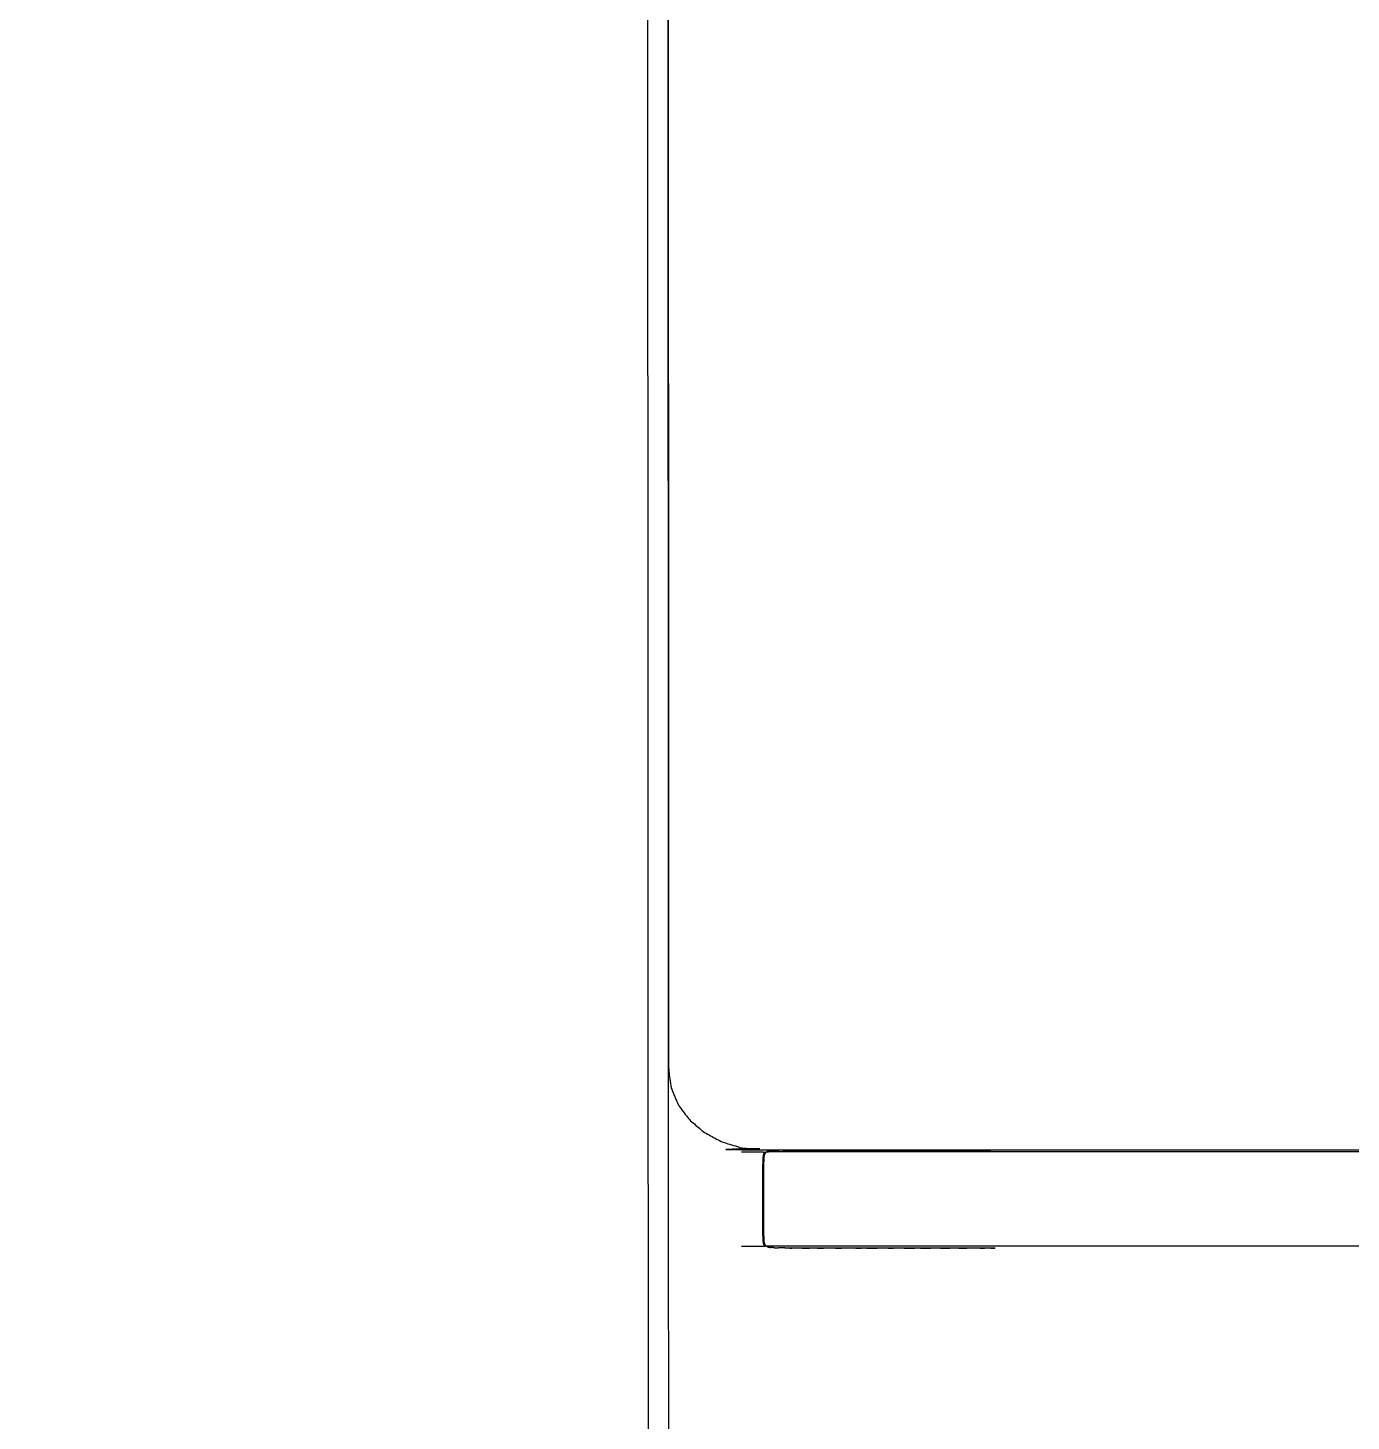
# Model space of a CAD drawing. Header units: millimetres. Extents: x 3429 to 24139, y -631 to 9878.
# Drawn here: x 7976.36 to 8008.33, y 3507.85 to 3541.51 of the extents above; entities that cross this region are included whole.
import ezdxf

# ---------------------------------------------------------------- set-up
doc = ezdxf.new("R2010")
doc.units = ezdxf.units.MM
for name, color, linetype, lineweight in [('multid_gorunus_3', 23, 'Continuous', 13), ('multid_gorunus_4', 15, 'Continuous', 9), ('multid_gorunus_5', 193, 'Continuous', 5)]:
    doc.layers.add(name, color=color, linetype=linetype, lineweight=lineweight)

# ---------------------------------------------------------------- blocks, each defined once
blk = doc.blocks.new('grup-1')
at = {"layer": 'multid_gorunus_3', "lineweight": -3}
for points in [[(2472.24, 6030.584), (2471.87, 6030.627), (2471.5, 6030.67), (2437.229, 6030.679), (2402.957, 6030.689), (2402.587, 6030.646), (2402.217, 6030.604), (2401.878, 6030.482), (2401.538, 6030.361), (2401.238, 6030.17), (2400.938, 6029.979), (2400.688, 6029.729), (2400.438, 6029.479), (2400.247, 6029.18), (2400.057, 6028.88), (2399.935, 6028.54), (2399.813, 6028.201), (2399.77, 6027.831), (2399.728, 6027.461), (2399.713, 5975.69), (2399.696, 5913.418), (2399.739, 5913.048), (2399.781, 5912.678), (2399.903, 5912.339), (2400.024, 5911.999), (2400.215, 5911.699), (2400.406, 5911.399), (2400.656, 5911.149), (2400.906, 5910.899), (2401.205, 5910.708), (2401.505, 5910.517), (2401.845, 5910.396), (2402.184, 5910.274), (2402.554, 5910.231), (2402.924, 5910.189), (2437.195, 5910.179), (2471.467, 5910.17), (2471.837, 5910.212), (2472.207, 5910.255), (2472.546, 5910.376), (2472.886, 5910.498), (2473.186, 5910.688), (2473.486, 5910.879), (2473.736, 5911.129), (2473.986, 5911.379), (2474.177, 5911.679), (2474.367, 5911.978), (2474.489, 5912.318), (2474.611, 5912.658), (2474.654, 5913.028), (2474.696, 5913.397), (2474.713, 5975.669), (2474.728, 6027.44), (2474.685, 6027.81), (2474.643, 6028.18), (2474.521, 6028.52), (2474.4, 6028.86), (2474.209, 6029.159), (2474.018, 6029.459), (2473.768, 6029.709), (2473.518, 6029.959), (2473.219, 6030.15), (2472.919, 6030.341), (2472.579, 6030.463), (2472.24, 6030.584)], [(2471.498, 6030.17), (2471.811, 6030.134), (2472.123, 6030.097), (2472.41, 6029.994), (2472.698, 6029.892), (2472.951, 6029.73), (2473.205, 6029.569), (2473.416, 6029.357), (2473.628, 6029.146), (2473.789, 6028.892), (2473.95, 6028.638), (2474.053, 6028.351), (2474.156, 6028.064), (2474.192, 6027.751), (2474.228, 6027.438), (2474.213, 5975.669), (2474.196, 5913.4), (2474.16, 5913.087), (2474.124, 5912.774), (2474.021, 5912.487), (2473.918, 5912.2), (2473.757, 5911.946), (2473.595, 5911.693), (2473.384, 5911.481), (2473.172, 5911.27), (2472.918, 5911.109), (2472.665, 5910.947), (2472.378, 5910.845), (2472.09, 5910.742), (2471.778, 5910.706), (2471.465, 5910.67), (2437.196, 5910.679), (2402.926, 5910.689), (2402.613, 5910.725), (2402.301, 5910.761), (2402.014, 5910.864), (2401.726, 5910.967), (2401.473, 5911.128), (2401.219, 5911.29), (2401.008, 5911.501), (2400.796, 5911.713), (2400.635, 5911.966), (2400.474, 5912.22), (2400.371, 5912.507), (2400.268, 5912.795), (2400.232, 5913.107), (2400.196, 5913.42), (2400.213, 5975.689), (2400.228, 6027.459), (2400.264, 6027.772), (2400.3, 6028.084), (2400.403, 6028.371), (2400.506, 6028.659), (2400.667, 6028.912), (2400.829, 6029.166), (2401.04, 6029.377), (2401.252, 6029.589), (2401.506, 6029.75), (2401.759, 6029.911), (2402.046, 6030.014), (2402.334, 6030.117), (2402.646, 6030.153), (2402.959, 6030.189), (2437.228, 6030.179), (2471.498, 6030.17)]]:
    blk.add_open_spline(points, degree=2, knots=[-16, -16, -16, -15, -15, -14, -14, -13, -13, -12, -12, -11, -11, -10, -10, -9, -9, -8, -8, -7, -7, -6, -6, -5, -5, -4, -4, -3, -3, -2, -2, -1, -1, 0, 0, 1, 1, 2, 2, 3, 3, 4, 4, 5, 5, 6, 6, 7, 7, 8, 8, 9, 9, 10, 10, 11, 11, 12, 12, 13, 13, 14, 14, 15, 15, 16, 16, 16], dxfattribs=at)
at = {"layer": 'multid_gorunus_4', "lineweight": -3}
for points, knots in [([(2346.992, 5979.164), (2346.996, 5979.157), (2347, 5979.15), (2347.011, 5979.139), (2347.023, 5979.129), (2347.044, 5979.113), (2347.066, 5979.097), (2347.101, 5979.071), (2347.135, 5979.046), (2347.186, 5979.009), (2347.237, 5978.972), (2347.302, 5978.926), (2347.366, 5978.88), (2347.44, 5978.828), (2347.514, 5978.775), (2347.594, 5978.719), (2347.675, 5978.663), (2347.76, 5978.606), (2347.844, 5978.549), (2347.931, 5978.492), (2348.019, 5978.435), (2348.108, 5978.378), (2348.198, 5978.321), (2348.289, 5978.264), (2348.38, 5978.207), (2348.472, 5978.152), (2348.565, 5978.096), (2348.658, 5978.042), (2348.751, 5977.987), (2348.845, 5977.934), (2348.939, 5977.881), (2349.034, 5977.828), (2349.128, 5977.776), (2349.224, 5977.725), (2349.32, 5977.673), (2349.417, 5977.623), (2349.513, 5977.573), (2349.611, 5977.524), (2349.709, 5977.475), (2349.807, 5977.427), (2349.905, 5977.38), (2350.005, 5977.333), (2350.104, 5977.286), (2350.204, 5977.24), (2350.304, 5977.195), (2350.405, 5977.15), (2350.506, 5977.106), (2350.608, 5977.063), (2350.709, 5977.02), (2350.812, 5976.978), (2350.915, 5976.935), (2351.018, 5976.895), (2351.121, 5976.854), (2351.225, 5976.814), (2351.329, 5976.774), (2351.434, 5976.736), (2351.539, 5976.697), (2351.645, 5976.66), (2351.75, 5976.623), (2351.856, 5976.587), (2351.963, 5976.551), (2352.07, 5976.517), (2352.177, 5976.482), (2352.284, 5976.449), (2352.392, 5976.415), (2352.5, 5976.383), (2352.609, 5976.351), (2352.718, 5976.321), (2352.827, 5976.29), (2352.936, 5976.261), (2353.046, 5976.231), (2353.156, 5976.204), (2353.266, 5976.176), (2353.377, 5976.149), (2353.488, 5976.123), (2353.599, 5976.097), (2353.711, 5976.072), (2353.823, 5976.049), (2353.934, 5976.025), (2354.047, 5976.003), (2354.159, 5975.98), (2354.273, 5975.96), (2354.386, 5975.939), (2354.503, 5975.919), (2354.621, 5975.9), (2354.747, 5975.882), (2354.873, 5975.864), (2355.011, 5975.847), (2355.15, 5975.831), (2355.305, 5975.815), (2355.46, 5975.8), (2355.636, 5975.785), (2355.812, 5975.771), (2356.012, 5975.758), (2356.212, 5975.745), (2356.441, 5975.733), (2356.669, 5975.721), (2356.931, 5975.71), (2357.192, 5975.699), (2357.49, 5975.689), (2357.787, 5975.679), (2358.126, 5975.669), (2358.464, 5975.66), (2358.847, 5975.652), (2359.229, 5975.644), (2359.661, 5975.637), (2360.092, 5975.629), (2360.576, 5975.622), (2361.059, 5975.616), (2361.6, 5975.61), (2362.14, 5975.604), (2362.741, 5975.599), (2363.342, 5975.594), (2364.007, 5975.589), (2364.672, 5975.584), (2365.394, 5975.58), (2366.116, 5975.576), (2366.886, 5975.573), (2367.656, 5975.569), (2368.467, 5975.566), (2369.277, 5975.563), (2370.12, 5975.561), (2370.963, 5975.558), (2371.83, 5975.556), (2372.698, 5975.554), (2373.581, 5975.552), (2374.465, 5975.55), (2375.357, 5975.549), (2376.248, 5975.547), (2377.14, 5975.546), (2378.033, 5975.545), (2378.917, 5975.544), (2379.801, 5975.543), (2380.669, 5975.543), (2381.538, 5975.542), (2382.382, 5975.542), (2382.627, 5975.542), (2383.44, 5975.541), (2384.252, 5975.541), (2385.025, 5975.541), (2385.797, 5975.541), (2386.522, 5975.541), (2387.247, 5975.541), (2387.915, 5975.541), (2388.584, 5975.54), (2389.189, 5975.54), (2389.793, 5975.54), (2390.337, 5975.54), (2390.881, 5975.54), (2391.368, 5975.54), (2391.855, 5975.54), (2392.289, 5975.54), (2392.722, 5975.54), (2393.106, 5975.54), (2393.49, 5975.54), (2393.827, 5975.54), (2394.164, 5975.54), (2394.458, 5975.54), (2394.752, 5975.54), (2395.007, 5975.54), (2395.261, 5975.54), (2395.48, 5975.54), (2395.699, 5975.54), (2395.885, 5975.54), (2396.07, 5975.54), (2396.226, 5975.54), (2396.381, 5975.54), (2396.509, 5975.54), (2396.637, 5975.54), (2396.74, 5975.54), (2396.843, 5975.54), (2396.924, 5975.54), (2397.005, 5975.54), (2397.067, 5975.54), (2397.129, 5975.54), (2397.174, 5975.54), (2397.22, 5975.54), (2397.252, 5975.54), (2397.284, 5975.54), (2397.305, 5975.541), (2397.325, 5975.541), (2397.337, 5975.543), (2397.349, 5975.545)], [0, 0, 0, 1, 1, 2, 2, 3, 3, 4, 4, 5, 5, 6, 6, 7, 7, 8, 8, 9, 9, 10, 10, 11, 11, 12, 12, 13, 13, 14, 14, 15, 15, 16, 16, 17, 17, 18, 18, 19, 19, 20, 20, 21, 21, 22, 22, 23, 23, 24, 24, 25, 25, 26, 26, 27, 27, 28, 28, 29, 29, 30, 30, 31, 31, 32, 32, 33, 33, 34, 34, 35, 35, 36, 36, 37, 37, 38, 38, 39, 39, 40, 40, 41, 41, 42, 42, 43, 43, 44, 44, 45, 45, 46, 46, 47, 47, 48, 48, 49, 49, 50, 50, 51, 51, 52, 52, 53, 53, 54, 54, 55, 55, 56, 56, 57, 57, 58, 58, 59, 59, 60, 60, 61, 61, 62, 62, 63, 63, 64, 64, 65, 65, 66, 66, 67, 67, 68, 68, 69, 69, 70, 70, 71, 71, 72, 72, 73, 73, 74, 74, 75, 75, 76, 76, 77, 77, 78, 78, 79, 79, 80, 80, 81, 81, 82, 82, 83, 83, 84, 84, 85, 85, 86, 86, 87, 87, 88, 88, 89, 89, 90, 90, 91, 91, 91]), ([(2396.956, 5977.859), (2396.916, 5977.859), (2396.877, 5977.86), (2396.857, 5977.861), (2396.836, 5977.861), (2396.785, 5977.862), (2396.734, 5977.862), (2396.675, 5977.862), (2396.616, 5977.862), (2396.549, 5977.863), (2396.482, 5977.863), (2396.406, 5977.863), (2396.33, 5977.863), (2396.245, 5977.863), (2396.159, 5977.863), (2396.064, 5977.863), (2395.969, 5977.863), (2395.864, 5977.863), (2395.76, 5977.863), (2395.649, 5977.863), (2395.537, 5977.863), (2395.419, 5977.863), (2395.301, 5977.863), (2395.178, 5977.863), (2395.055, 5977.863), (2394.928, 5977.863), (2394.802, 5977.863), (2394.672, 5977.863), (2394.543, 5977.863), (2394.413, 5977.863), (2394.282, 5977.863), (2394.152, 5977.863), (2394.021, 5977.863), (2393.892, 5977.863), (2393.763, 5977.863), (2393.636, 5977.863), (2393.51, 5977.863), (2393.387, 5977.863), (2393.264, 5977.863), (2393.146, 5977.863), (2393.028, 5977.863), (2392.916, 5977.863), (2392.804, 5977.863), (2392.7, 5977.863), (2392.596, 5977.863), (2392.501, 5977.863), (2392.405, 5977.863), (2392.32, 5977.863), (2392.234, 5977.863), (2392.159, 5977.863), (2392.083, 5977.863), (2392.015, 5977.863), (2391.948, 5977.863), (2391.938, 5977.863), (2391.928, 5977.863)], [90.111111, 90.111111, 90.111111, 91, 91, 92, 92, 93, 93, 94, 94, 95, 95, 96, 96, 97, 97, 98, 98, 99, 99, 100, 100, 101, 101, 102, 102, 103, 103, 104, 104, 105, 105, 106, 106, 107, 107, 108, 108, 109, 109, 110, 110, 111, 111, 112, 112, 113, 113, 114, 114, 115, 115, 116, 116, 116.169368, 116.169368, 116.169368]), ([(2392.046, 5977.863), (2392.047, 5977.863), (2392.048, 5977.863), (2392.065, 5977.863), (2392.083, 5977.863)], [247.9906989, 247.9906989, 247.9906989, 248, 248, 248.2579235, 248.2579235, 248.2579235]), ([(2392.183, 5977.863), (2392.183, 5977.863), (2392.183, 5977.863), (2392.209, 5977.863), (2392.234, 5977.863)], [248.9965407, 248.9965407, 248.9965407, 249, 249, 249.3333336, 249.3333336, 249.3333336]), ([(2392.595, 5977.863), (2392.649, 5977.863), (2392.703, 5977.863), (2392.703, 5977.863), (2392.703, 5977.863)], [251.4433919, 251.4433919, 251.4433919, 252, 252, 252.0000001, 252.0000001, 252.0000001]), ([(2393.027, 5977.863), (2393.083, 5977.863), (2393.139, 5977.863), (2393.202, 5977.863), (2393.264, 5977.863)], [253.50262, 253.50262, 253.50262, 254, 254, 254.520117, 254.520117, 254.520117]), ([(2393.377, 5977.863), (2393.378, 5977.863), (2393.378, 5977.863), (2393.444, 5977.863), (2393.51, 5977.863)], [254.9972972, 254.9972972, 254.9972972, 255, 255, 255.5285371, 255.5285371, 255.5285371]), ([(2393.882, 5977.863), (2393.883, 5977.863), (2393.883, 5977.863), (2393.952, 5977.863), (2394.021, 5977.863)], [256.9963384, 256.9963384, 256.9963384, 257, 257, 257.5283092, 257.5283092, 257.5283092]), ([(2394.144, 5977.863), (2394.144, 5977.863), (2394.145, 5977.863), (2394.277, 5977.863), (2394.409, 5977.863), (2394.476, 5977.863), (2394.543, 5977.863)], [257.99816, 257.99816, 257.99816, 258, 258, 259, 259, 259.510421, 259.510421, 259.510421]), ([(2394.671, 5977.863), (2394.672, 5977.863), (2394.672, 5977.863), (2394.737, 5977.863), (2394.802, 5977.863)], [259.9959788, 259.9959788, 259.9959788, 260, 260, 260.4944509, 260.4944509, 260.4944509]), ([(2395.189, 5977.863), (2395.19, 5977.863), (2395.19, 5977.863), (2395.246, 5977.863), (2395.301, 5977.863)], [261.9964985, 261.9964985, 261.9964985, 262, 262, 262.4469027, 262.4469027, 262.4469027]), ([(2395.438, 5977.863), (2395.438, 5977.863), (2395.439, 5977.863), (2395.558, 5977.863), (2395.677, 5977.863), (2395.719, 5977.863), (2395.76, 5977.863)], [262.997395, 262.997395, 262.997395, 263, 263, 264, 264, 264.369074, 264.369074, 264.369074]), ([(2395.902, 5977.863), (2395.903, 5977.863), (2395.903, 5977.863), (2396.008, 5977.863), (2396.113, 5977.863), (2396.136, 5977.863), (2396.159, 5977.863)], [264.999047, 264.999047, 264.999047, 265, 265, 266, 266, 266.239627, 266.239627, 266.239627]), ([(2396.956, 5977.859), (2396.978, 5977.859), (2396.999, 5977.859), (2397.031, 5977.858), (2397.063, 5977.857), (2397.089, 5977.856), (2397.115, 5977.855), (2397.136, 5977.854), (2397.157, 5977.853)], [83.301867, 83.301867, 83.301867, 84, 84, 85, 85, 86, 86, 87, 87, 87]), ([(2397.235, 5977.847), (2397.218, 5977.849), (2397.2, 5977.85), (2397.179, 5977.852), (2397.157, 5977.853)], [0, 0, 0, 1, 1, 2, 2, 2]), ([(2397.235, 5977.847), (2397.249, 5977.845), (2397.263, 5977.842), (2397.275, 5977.84), (2397.288, 5977.838)], [2, 2, 2, 3, 3, 4, 4, 4]), ([(2397.288, 5977.838), (2397.298, 5977.836), (2397.309, 5977.833), (2397.317, 5977.83), (2397.326, 5977.827), (2397.332, 5977.824), (2397.339, 5977.821)], [-1, -1, -1, 0, 0, 1, 1, 2, 2, 2]), ([(2397.316, 5975.527), (2397.32, 5975.528), (2397.324, 5975.528), (2397.335, 5975.531), (2397.345, 5975.533), (2397.353, 5975.536), (2397.361, 5975.539), (2397.367, 5975.542), (2397.373, 5975.545), (2397.378, 5975.548), (2397.383, 5975.552), (2397.387, 5975.556), (2397.392, 5975.56), (2397.395, 5975.564), (2397.399, 5975.569), (2397.402, 5975.574), (2397.405, 5975.58), (2397.408, 5975.586), (2397.411, 5975.592), (2397.413, 5975.6), (2397.416, 5975.607), (2397.418, 5975.616), (2397.42, 5975.625), (2397.421, 5975.635), (2397.423, 5975.646), (2397.424, 5975.658), (2397.426, 5975.67), (2397.427, 5975.684), (2397.428, 5975.698), (2397.429, 5975.714), (2397.43, 5975.73), (2397.43, 5975.748), (2397.431, 5975.766), (2397.431, 5975.787), (2397.432, 5975.807), (2397.432, 5975.83), (2397.432, 5975.853), (2397.432, 5975.879), (2397.432, 5975.905), (2397.432, 5975.933), (2397.432, 5975.961), (2397.432, 5975.992), (2397.432, 5976.024), (2397.432, 5976.058), (2397.432, 5976.092), (2397.432, 5976.129), (2397.432, 5976.166), (2397.432, 5976.205), (2397.432, 5976.245), (2397.432, 5976.286), (2397.432, 5976.327), (2397.432, 5976.37), (2397.432, 5976.412), (2397.432, 5976.456), (2397.432, 5976.5), (2397.432, 5976.545), (2397.432, 5976.589), (2397.432, 5976.634), (2397.432, 5976.679), (2397.432, 5976.724), (2397.432, 5976.769), (2397.432, 5976.813), (2397.432, 5976.858), (2397.432, 5976.902), (2397.432, 5976.946), (2397.432, 5976.988), (2397.432, 5977.031), (2397.432, 5977.072), (2397.432, 5977.113), (2397.432, 5977.153), (2397.432, 5977.192), (2397.432, 5977.229), (2397.432, 5977.266), (2397.432, 5977.3), (2397.432, 5977.334), (2397.432, 5977.366), (2397.432, 5977.397), (2397.432, 5977.425), (2397.432, 5977.453), (2397.432, 5977.479), (2397.432, 5977.505), (2397.432, 5977.528), (2397.431, 5977.551), (2397.431, 5977.571), (2397.431, 5977.592), (2397.43, 5977.61), (2397.43, 5977.628), (2397.429, 5977.644), (2397.428, 5977.66), (2397.427, 5977.674), (2397.426, 5977.688), (2397.424, 5977.7), (2397.423, 5977.712), (2397.421, 5977.723), (2397.42, 5977.733), (2397.418, 5977.742), (2397.416, 5977.751), (2397.413, 5977.758), (2397.411, 5977.766), (2397.408, 5977.772), (2397.405, 5977.778), (2397.402, 5977.784), (2397.399, 5977.789), (2397.395, 5977.794), (2397.391, 5977.798), (2397.387, 5977.802), (2397.383, 5977.806), (2397.378, 5977.81), (2397.373, 5977.813), (2397.367, 5977.816), (2397.361, 5977.82), (2397.353, 5977.822), (2397.345, 5977.825), (2397.335, 5977.827), (2397.324, 5977.83), (2397.32, 5977.83), (2397.315, 5977.831)], [123.680145, 123.680145, 123.680145, 124, 124, 125, 125, 126, 126, 127, 127, 128, 128, 129, 129, 130, 130, 131, 131, 132, 132, 133, 133, 134, 134, 135, 135, 136, 136, 137, 137, 138, 138, 139, 139, 140, 140, 141, 141, 142, 142, 143, 143, 144, 144, 145, 145, 146, 146, 147, 147, 148, 148, 149, 149, 150, 150, 151, 151, 152, 152, 153, 153, 154, 154, 155, 155, 156, 156, 157, 157, 158, 158, 159, 159, 160, 160, 161, 161, 162, 162, 163, 163, 164, 164, 165, 165, 166, 166, 167, 167, 168, 168, 169, 169, 170, 170, 171, 171, 172, 172, 173, 173, 174, 174, 175, 175, 176, 176, 177, 177, 178, 178, 179, 179, 180, 180, 180.319855, 180.319855, 180.319855]), ([(2397.339, 5977.821), (2397.344, 5977.817), (2397.349, 5977.813), (2397.354, 5977.81), (2397.359, 5977.806)], [2, 2, 2, 3, 3, 4, 4, 4]), ([(2397.36, 5975.552), (2397.364, 5975.556), (2397.368, 5975.56), (2397.372, 5975.564), (2397.376, 5975.569), (2397.379, 5975.574), (2397.382, 5975.58), (2397.385, 5975.586), (2397.387, 5975.592), (2397.39, 5975.6), (2397.392, 5975.607), (2397.394, 5975.616), (2397.396, 5975.625), (2397.398, 5975.635), (2397.4, 5975.646), (2397.401, 5975.658), (2397.402, 5975.67), (2397.403, 5975.684), (2397.404, 5975.698), (2397.405, 5975.714), (2397.406, 5975.73), (2397.407, 5975.748), (2397.407, 5975.766), (2397.408, 5975.787), (2397.408, 5975.807), (2397.408, 5975.83), (2397.409, 5975.853), (2397.409, 5975.879), (2397.409, 5975.905), (2397.409, 5975.933), (2397.409, 5975.961), (2397.409, 5975.992), (2397.409, 5976.024), (2397.409, 5976.058), (2397.409, 5976.092), (2397.409, 5976.129), (2397.409, 5976.166), (2397.409, 5976.205), (2397.409, 5976.245), (2397.409, 5976.286), (2397.409, 5976.327), (2397.409, 5976.37), (2397.409, 5976.412), (2397.409, 5976.456), (2397.409, 5976.5), (2397.409, 5976.545), (2397.409, 5976.589), (2397.409, 5976.634), (2397.409, 5976.679), (2397.409, 5976.724), (2397.409, 5976.769), (2397.409, 5976.813), (2397.409, 5976.858), (2397.409, 5976.902), (2397.409, 5976.946), (2397.409, 5976.988), (2397.409, 5977.031), (2397.409, 5977.072), (2397.409, 5977.113), (2397.409, 5977.153), (2397.409, 5977.192), (2397.409, 5977.229), (2397.409, 5977.266), (2397.409, 5977.3), (2397.409, 5977.334), (2397.409, 5977.366), (2397.409, 5977.397), (2397.409, 5977.425), (2397.409, 5977.453), (2397.409, 5977.479), (2397.408, 5977.505), (2397.408, 5977.528), (2397.408, 5977.551), (2397.408, 5977.571), (2397.407, 5977.592), (2397.407, 5977.61), (2397.406, 5977.628), (2397.405, 5977.644), (2397.404, 5977.66), (2397.403, 5977.674), (2397.402, 5977.688), (2397.401, 5977.7), (2397.4, 5977.712), (2397.398, 5977.723), (2397.396, 5977.733), (2397.394, 5977.742), (2397.392, 5977.751), (2397.39, 5977.758), (2397.387, 5977.766), (2397.385, 5977.772), (2397.382, 5977.778), (2397.379, 5977.784), (2397.375, 5977.789), (2397.372, 5977.794), (2397.368, 5977.798), (2397.364, 5977.802), (2397.359, 5977.806)], [-32, -32, -32, -31, -31, -30, -30, -29, -29, -28, -28, -27, -27, -26, -26, -25, -25, -24, -24, -23, -23, -22, -22, -21, -21, -20, -20, -19, -19, -18, -18, -17, -17, -16, -16, -15, -15, -14, -14, -13, -13, -12, -12, -11, -11, -10, -10, -9, -9, -8, -8, -7, -7, -6, -6, -5, -5, -4, -4, -3, -3, -2, -2, -1, -1, 0, 0, 1, 1, 2, 2, 3, 3, 4, 4, 5, 5, 6, 6, 7, 7, 8, 8, 9, 9, 10, 10, 11, 11, 12, 12, 13, 13, 14, 14, 15, 15, 16, 16, 16]), ([(2397.948, 5977.818), (2397.934, 5977.818), (2397.921, 5977.818), (2397.903, 5977.818), (2397.886, 5977.818), (2397.864, 5977.818), (2397.843, 5977.818), (2397.818, 5977.818), (2397.792, 5977.818), (2397.763, 5977.818), (2397.733, 5977.818), (2397.7, 5977.818), (2397.667, 5977.818), (2397.632, 5977.818), (2397.598, 5977.818), (2397.565, 5977.818), (2397.533, 5977.818), (2397.506, 5977.818), (2397.478, 5977.818), (2397.459, 5977.818), (2397.44, 5977.818), (2397.427, 5977.817), (2397.414, 5977.817), (2397.405, 5977.815), (2397.396, 5977.813), (2397.389, 5977.81), (2397.383, 5977.806)], [0, 0, 0, 1, 1, 2, 2, 3, 3, 4, 4, 5, 5, 6, 6, 7, 7, 8, 8, 9, 9, 10, 10, 11, 11, 12, 12, 13, 13, 13]), ([(2397.339, 5975.537), (2397.332, 5975.534), (2397.326, 5975.531), (2397.318, 5975.528), (2397.309, 5975.525), (2397.299, 5975.522), (2397.288, 5975.52)], [0, 0, 0, 1, 1, 2, 2, 3, 3, 3]), ([(2397.36, 5975.552), (2397.354, 5975.548), (2397.349, 5975.545), (2397.344, 5975.541), (2397.339, 5975.537)], [1, 1, 1, 2, 2, 3, 3, 3]), ([(2397.948, 5975.54), (2397.934, 5975.54), (2397.921, 5975.54), (2397.903, 5975.54), (2397.886, 5975.54), (2397.864, 5975.54), (2397.843, 5975.54), (2397.818, 5975.54), (2397.792, 5975.54), (2397.763, 5975.54), (2397.734, 5975.54), (2397.7, 5975.54), (2397.667, 5975.54), (2397.632, 5975.54), (2397.598, 5975.54), (2397.565, 5975.54), (2397.533, 5975.54), (2397.506, 5975.54), (2397.478, 5975.54), (2397.459, 5975.54), (2397.44, 5975.54), (2397.427, 5975.541), (2397.414, 5975.541), (2397.405, 5975.543), (2397.396, 5975.545), (2397.39, 5975.548), (2397.383, 5975.552)], [0, 0, 0, 1, 1, 2, 2, 3, 3, 4, 4, 5, 5, 6, 6, 7, 7, 8, 8, 9, 9, 10, 10, 11, 11, 12, 12, 13, 13, 13]), ([(2391.825, 5975.496), (2391.828, 5975.496), (2391.831, 5975.496), (2391.89, 5975.496), (2391.948, 5975.496), (2392.016, 5975.496), (2392.083, 5975.496), (2392.159, 5975.496), (2392.235, 5975.496), (2392.32, 5975.496), (2392.405, 5975.496), (2392.501, 5975.496), (2392.596, 5975.496), (2392.7, 5975.496), (2392.804, 5975.495), (2392.916, 5975.496), (2393.028, 5975.496), (2393.146, 5975.496), (2393.264, 5975.495), (2393.387, 5975.495), (2393.51, 5975.496), (2393.636, 5975.495), (2393.763, 5975.495), (2393.892, 5975.495), (2394.022, 5975.495), (2394.152, 5975.495), (2394.282, 5975.495), (2394.413, 5975.495), (2394.543, 5975.495), (2394.673, 5975.495), (2394.802, 5975.495), (2394.929, 5975.495), (2395.055, 5975.495), (2395.178, 5975.495), (2395.301, 5975.495), (2395.419, 5975.495), (2395.537, 5975.495), (2395.649, 5975.495), (2395.76, 5975.495), (2395.865, 5975.495), (2395.969, 5975.495), (2396.064, 5975.495), (2396.16, 5975.495), (2396.245, 5975.495), (2396.33, 5975.495), (2396.406, 5975.495), (2396.482, 5975.495), (2396.549, 5975.495), (2396.616, 5975.496), (2396.675, 5975.496), (2396.734, 5975.496), (2396.754, 5975.497), (2396.774, 5975.497), (2396.826, 5975.498), (2396.877, 5975.498), (2396.921, 5975.499), (2396.966, 5975.499), (2397.003, 5975.5), (2397.041, 5975.5), (2397.048, 5975.501), (2397.054, 5975.501)], [388.945268, 388.945268, 388.945268, 389, 389, 390, 390, 391, 391, 392, 392, 393, 393, 394, 394, 395, 395, 396, 396, 397, 397, 398, 398, 399, 399, 400, 400, 401, 401, 402, 402, 403, 403, 404, 404, 405, 405, 406, 406, 407, 407, 408, 408, 409, 409, 410, 410, 411, 411, 412, 412, 413, 413, 414, 414, 415, 415, 416, 416, 417, 417, 417.210526, 417.210526, 417.210526]), ([(2392.703, 5975.496), (2392.606, 5975.496), (2392.51, 5975.495), (2392.51, 5975.495), (2392.51, 5975.495)], [156, 156, 156, 157, 157, 157.001308, 157.001308, 157.001308]), ([(2393.14, 5975.496), (2393.027, 5975.495), (2392.914, 5975.495), (2392.913, 5975.495), (2392.913, 5975.495)], [154, 154, 154, 155, 155, 155.002286, 155.002286, 155.002286]), ([(2393.627, 5975.495), (2393.503, 5975.495), (2393.378, 5975.495), (2393.378, 5975.495), (2393.378, 5975.495)], [152, 152, 152, 153, 153, 153.001465, 153.001465, 153.001465]), ([(2394.022, 5975.495), (2393.952, 5975.495), (2393.883, 5975.496), (2393.823, 5975.495), (2393.762, 5975.495)], [150.471308, 150.471308, 150.471308, 151, 151, 151.472958, 151.472958, 151.472958]), ([(2394.934, 5975.495), (2394.803, 5975.495), (2394.673, 5975.495), (2394.672, 5975.495), (2394.672, 5975.495)], [147, 147, 147, 148, 148, 148.002713, 148.002713, 148.002713]), ([(2396.482, 5975.495), (2396.48, 5975.495), (2396.479, 5975.495), (2396.392, 5975.495), (2396.306, 5975.495)], [367.976517, 367.976517, 367.976517, 368, 368, 369, 369, 369]), ([(2396.78, 5975.496), (2396.774, 5975.496), (2396.767, 5975.496), (2396.75, 5975.496), (2396.733, 5975.496)], [365.889986, 365.889986, 365.889986, 366, 366, 366.2533175, 366.2533175, 366.2533175]), ([(2397.157, 5975.505), (2397.136, 5975.504), (2397.115, 5975.503), (2397.089, 5975.502), (2397.063, 5975.501), (2397.059, 5975.501), (2397.054, 5975.501)], [419, 419, 419, 420, 420, 421, 421, 421.133835, 421.133835, 421.133835]), ([(2397.157, 5975.505), (2397.179, 5975.506), (2397.2, 5975.508), (2397.218, 5975.509), (2397.235, 5975.511)], [0, 0, 0, 1, 1, 2, 2, 2]), ([(2397.288, 5975.52), (2397.275, 5975.518), (2397.263, 5975.516), (2397.249, 5975.513), (2397.235, 5975.511)], [1, 1, 1, 2, 2, 3, 3, 3])]:
    blk.add_open_spline(points, degree=2, knots=knots, dxfattribs=at)
for points in [[(2391.929, 5977.862), (2391.938, 5977.862), (2391.948, 5977.862)], [(2391.929, 5975.496), (2391.88, 5975.497), (2391.831, 5975.497)], [(2392.183, 5975.496), (2392.133, 5975.496), (2392.082, 5975.496)], [(2394.409, 5975.495), (2394.345, 5975.495), (2394.282, 5975.495)], [(2395.19, 5975.495), (2395.123, 5975.495), (2395.055, 5975.495)], [(2395.677, 5975.495), (2395.607, 5975.495), (2395.536, 5975.495)], [(2396.113, 5975.495), (2396.041, 5975.495), (2395.968, 5975.495)]]:
    blk.add_open_spline(points, degree=2, dxfattribs=at)
at = {"layer": 'multid_gorunus_5', "lineweight": -3}
for points, knots in [([(2361.82, 6031.102), (2379.934, 6031.097), (2397.448, 6031.092), (2397.709, 6031.066), (2397.971, 6031.041), (2398.21, 6030.967), (2398.45, 6030.894), (2398.662, 6030.778), (2398.874, 6030.663), (2399.05, 6030.512), (2399.227, 6030.361), (2399.362, 6030.18), (2399.496, 6029.998), (2399.582, 6029.793), (2399.668, 6029.588), (2399.698, 6029.364), (2399.728, 6029.141), (2399.726, 6023.025), (2399.725, 6016.91), (2399.723, 6010.795), (2399.721, 6004.28), (2399.72, 5998.164), (2399.718, 5992.049), (2399.716, 5985.934), (2399.715, 5979.819), (2399.684, 5979.595), (2399.654, 5979.372), (2399.568, 5979.166), (2399.482, 5978.961), (2399.348, 5978.78), (2399.213, 5978.599), (2399.036, 5978.448), (2398.859, 5978.297), (2398.648, 5978.182), (2398.436, 5978.066), (2398.196, 5977.993), (2397.956, 5977.92), (2397.695, 5977.894), (2397.433, 5977.868), (2379.933, 5977.873), (2361.833, 5977.878)], [21, 21, 21, 22, 22, 23, 23, 24, 24, 25, 25, 26, 26, 27, 27, 28, 28, 29, 29, 30, 30, 31, 31, 32, 32, 33, 33, 34, 34, 35, 35, 36, 36, 37, 37, 38, 38, 39, 39, 40, 40, 40.999234, 40.999234, 40.999234]), ([(2354.362, 5978.278), (2354.382, 5978.273), (2354.403, 5978.269), (2354.499, 5978.249), (2354.594, 5978.229), (2354.691, 5978.21), (2354.787, 5978.192), (2354.884, 5978.174), (2354.981, 5978.157), (2355.083, 5978.14), (2355.185, 5978.124), (2355.296, 5978.109), (2355.407, 5978.094), (2355.53, 5978.079), (2355.654, 5978.065), (2355.794, 5978.052), (2355.934, 5978.039), (2356.096, 5978.027), (2356.257, 5978.015), (2356.443, 5978.004), (2356.629, 5977.993), (2356.844, 5977.983), (2357.059, 5977.972), (2357.307, 5977.963), (2357.555, 5977.954), (2357.84, 5977.945), (2358.125, 5977.937), (2358.45, 5977.929), (2358.776, 5977.921), (2359.147, 5977.914), (2359.518, 5977.907), (2359.938, 5977.901), (2360.357, 5977.894), (2360.83, 5977.889), (2361.303, 5977.883), (2361.833, 5977.878), (2362.363, 5977.873), (2362.954, 5977.868), (2363.545, 5977.864), (2364.201, 5977.86), (2364.857, 5977.856), (2365.57, 5977.853), (2366.283, 5977.849), (2367.045, 5977.846), (2367.807, 5977.843), (2368.61, 5977.84), (2369.413, 5977.838), (2370.249, 5977.836), (2371.085, 5977.833), (2371.946, 5977.832), (2372.807, 5977.83), (2373.684, 5977.828), (2374.562, 5977.827), (2375.448, 5977.825), (2376.334, 5977.824), (2377.221, 5977.823), (2378.108, 5977.822), (2378.988, 5977.822), (2379.867, 5977.821), (2380.731, 5977.82), (2381.595, 5977.82), (2382.436, 5977.819), (2382.677, 5977.819), (2383.486, 5977.819), (2384.295, 5977.819), (2385.064, 5977.819), (2385.834, 5977.819), (2386.555, 5977.818), (2387.277, 5977.818), (2387.943, 5977.818), (2388.609, 5977.818), (2389.212, 5977.818), (2389.814, 5977.818), (2390.356, 5977.818), (2390.898, 5977.818), (2391.384, 5977.818), (2391.869, 5977.818), (2392.301, 5977.818), (2392.733, 5977.818), (2393.115, 5977.818), (2393.498, 5977.818), (2393.834, 5977.818), (2394.17, 5977.818), (2394.463, 5977.818), (2394.756, 5977.818), (2395.01, 5977.818), (2395.264, 5977.818), (2395.483, 5977.818), (2395.701, 5977.818), (2395.886, 5977.818), (2396.072, 5977.818), (2396.227, 5977.818), (2396.382, 5977.818), (2396.509, 5977.818), (2396.637, 5977.818), (2396.74, 5977.818), (2396.843, 5977.818), (2396.924, 5977.818), (2397.005, 5977.818), (2397.067, 5977.818), (2397.129, 5977.818), (2397.174, 5977.818), (2397.22, 5977.818), (2397.252, 5977.818), (2397.284, 5977.818), (2397.305, 5977.817), (2397.325, 5977.817), (2397.337, 5977.815), (2397.349, 5977.813)], [37.781495, 37.781495, 37.781495, 38, 38, 39, 39, 40, 40, 41, 41, 42, 42, 43, 43, 44, 44, 45, 45, 46, 46, 47, 47, 48, 48, 49, 49, 50, 50, 51, 51, 52, 52, 53, 53, 54, 54, 55, 55, 56, 56, 57, 57, 58, 58, 59, 59, 60, 60, 61, 61, 62, 62, 63, 63, 64, 64, 65, 65, 66, 66, 67, 67, 68, 68, 69, 69, 70, 70, 71, 71, 72, 72, 73, 73, 74, 74, 75, 75, 76, 76, 77, 77, 78, 78, 79, 79, 80, 80, 81, 81, 82, 82, 83, 83, 84, 84, 85, 85, 86, 86, 87, 87, 88, 88, 89, 89, 90, 90, 91, 91, 91])]:
    blk.add_open_spline(points, degree=2, knots=knots, dxfattribs=at)

msp = doc.modelspace()

# ---------------------------------------------------------------- block references
at = {"xscale": -1}
msp.add_blockref('grup-1', (10391.554, -2463.465), dxfattribs=at)

doc.saveas('drawing.dxf')
